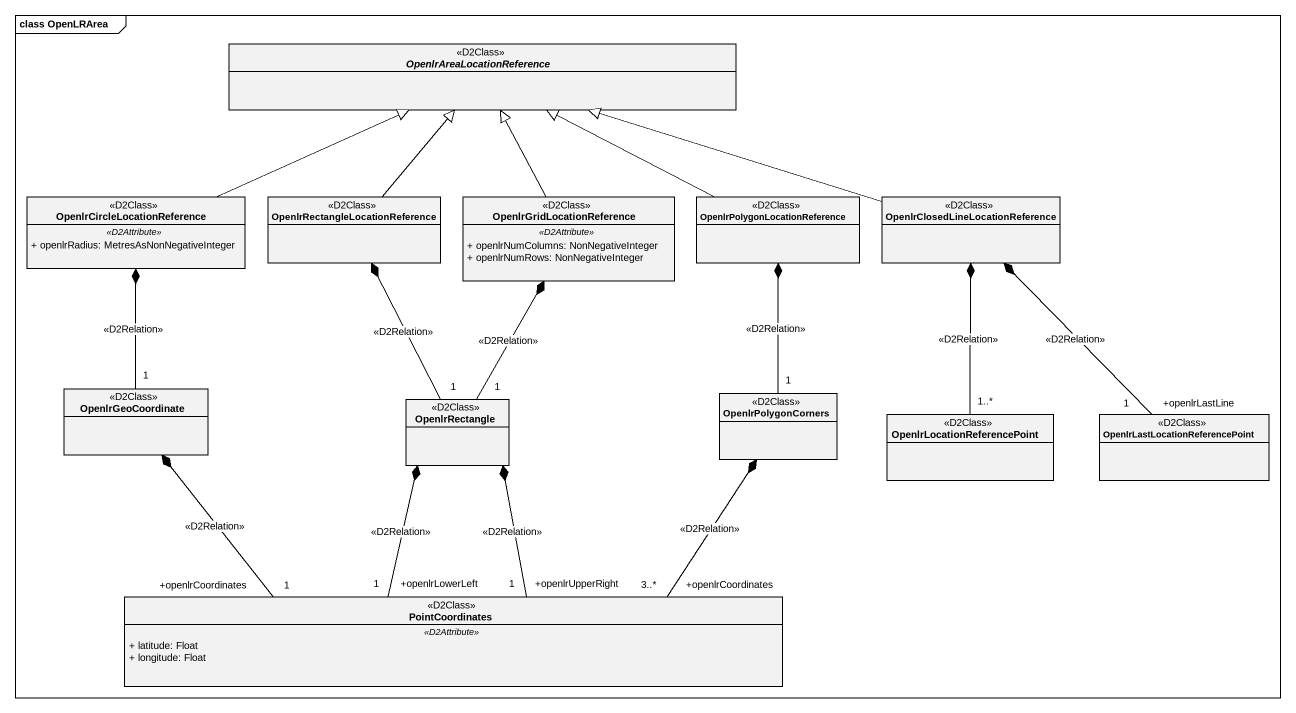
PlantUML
@startuml
mainframe class OpenLRArea
hide circle
hide empty members
skinparam classAttributeIconSize 0
abstract class OpenlrAreaLocationReference <<D2Class>>
class "OpenlrCircleLocationReference" as OpenlrCircleLocationReferenc <<D2Class>> {
  .. <<D2Attribute>> ..
  + openlrRadius: MetresAsNonNegativeInteger
}
class "OpenlrRectangleLocationReference" as OpenlrRectangleLocationRefer <<D2Class>>
class OpenlrGridLocationReference <<D2Class>> {
  .. <<D2Attribute>> ..
  + openlrNumColumns: NonNegativeInteger
  + openlrNumRows: NonNegativeInteger
}
class "OpenlrPolygonLocationReference" as OpenlrPolygonLocationReferen <<D2Class>>
class "OpenlrClosedLineLocationReference" as OpenlrClosedLineLocationRefe <<D2Class>>
class OpenlrGeoCoordinate <<D2Class>>
class OpenlrRectangle <<D2Class>>
class OpenlrPolygonCorners <<D2Class>>
class OpenlrLocationReferencePoint <<D2Class>>
class "OpenlrLastLocationReferencePoint" as OpenlrLastLocationReferenceP <<D2Class>>
class PointCoordinates <<D2Class>> {
  .. <<D2Attribute>> ..
  + latitude: Float
  + longitude: Float
}
OpenlrCircleLocationReferenc -right-|> OpenlrAreaLocationReference
OpenlrRectangleLocationRefer -up-|> OpenlrAreaLocationReference
OpenlrGridLocationReference -up-|> OpenlrAreaLocationReference
OpenlrPolygonLocationReferen -left-|> OpenlrAreaLocationReference
OpenlrClosedLineLocationRefe -left-|> OpenlrAreaLocationReference
OpenlrGeoCoordinate "1" -up-* OpenlrCircleLocationReferenc : <<D2Relation>>
OpenlrRectangle "1" -up-* OpenlrRectangleLocationRefer : <<D2Relation>>
OpenlrRectangle "1" -up-* OpenlrGridLocationReference : <<D2Relation>>
OpenlrPolygonCorners "1" -up-* OpenlrPolygonLocationReferen : <<D2Relation>>
OpenlrLocationReferencePoint "1..*" -up-* OpenlrClosedLineLocationRefe : <<D2Relation>>
OpenlrLastLocationReferenceP "+openlrLastLine\n1" -up-* OpenlrClosedLineLocationRefe : <<D2Relation>>
PointCoordinates "+openlrCoordinates\n1" -up-* OpenlrGeoCoordinate : <<D2Relation>>
PointCoordinates "+openlrLowerLeft\n1" -up-* OpenlrRectangle : <<D2Relation>>
PointCoordinates "+openlrUpperRight\n1" -up-* OpenlrRectangle : <<D2Relation>>
PointCoordinates "+openlrCoordinates\n3..*" -up-* OpenlrPolygonCorners : <<D2Relation>>
@enduml
